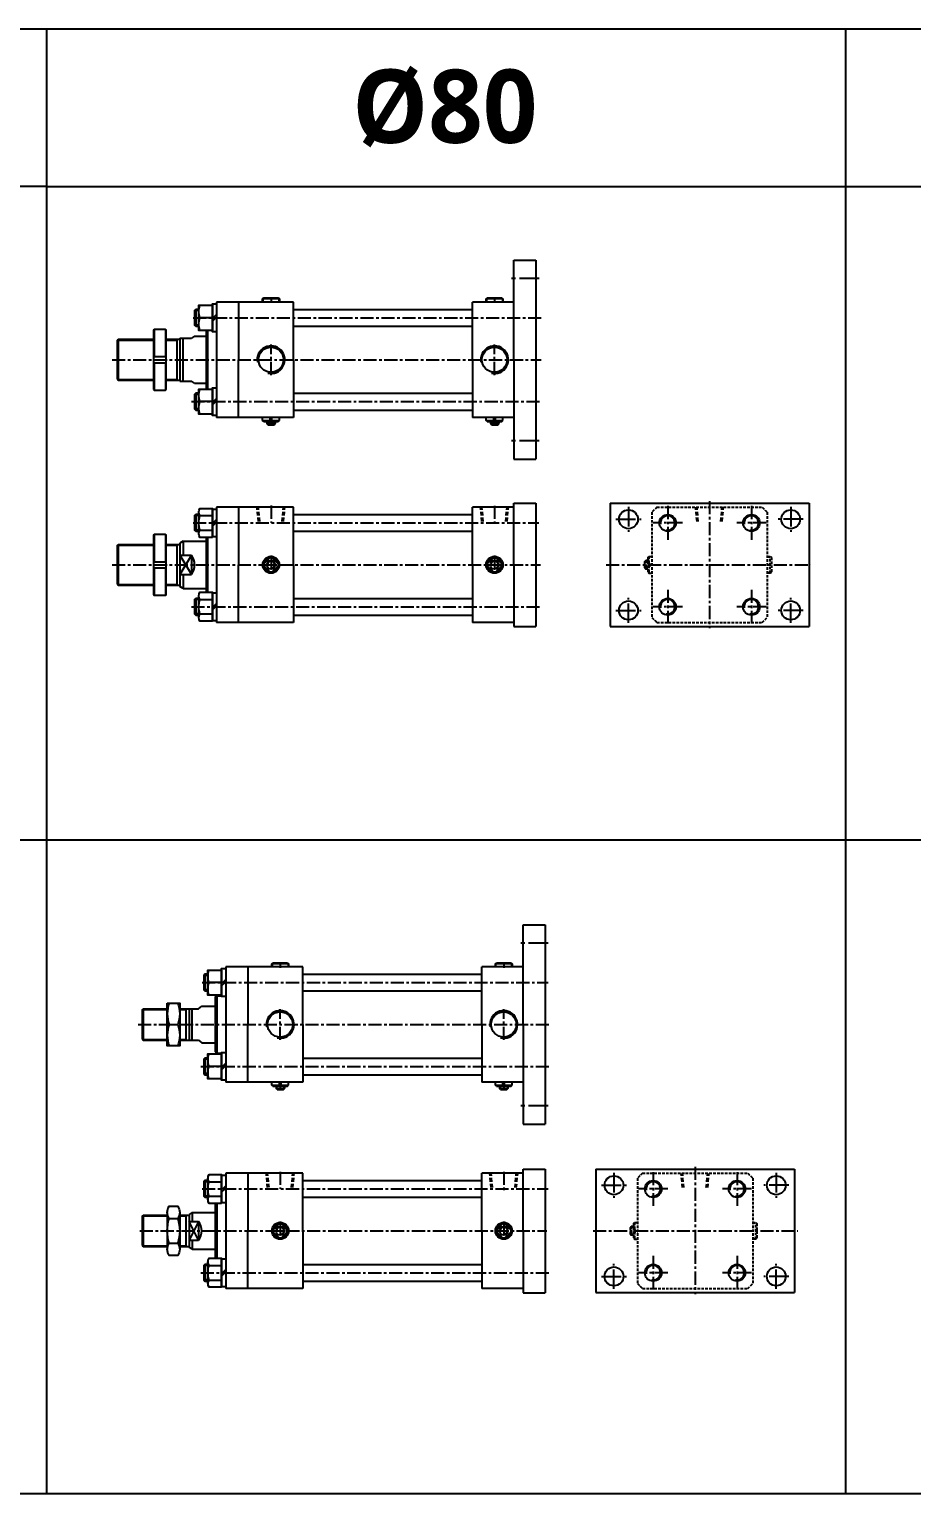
# Model space of a CAD drawing. Extents: x -819 to 29893, y -8942 to 3948.
# Drawn here: x 2065 to 2908, y 2550 to 3948 of the extents above; entities that cross this region are included whole.
import ezdxf

# ---------------------------------------------------------------- set-up
doc = ezdxf.new("R2010")
doc.units = 0
doc.header["$LTSCALE"] = 10
doc.header["$MEASUREMENT"] = 0
for name, pattern in [('CENTER', [2, 1.25, -0.25, 0.25, -0.25]), ('CENTERX2', [4, 2.5, -0.5, 0.5, -0.5]), ('HIDDEN', [0.375, 0.25, -0.125])]:
    doc.linetypes.add(name, pattern=pattern)
doc.layers.get('0').update_dxf_attribs({"linetype": 'CONTINUOUS'})
for name, color, linetype in [('CEN', 1, 'CENTERX2'), ('CENTER', 1, 'CENTER'), ('ML', 7, 'CONTINUOUS'), ('THIN', 3, 'CONTINUOUS'), ('외형선', 3, 'CONTINUOUS')]:
    doc.layers.add(name, color=color, linetype=linetype)
doc.styles.add('문자', font='romans.shx')

msp = doc.modelspace()

# ---------------------------------------------------------------- linework, layer by layer
for p, q in [((4720.9, 3948.2), (1438, 3948.2)), ((2082, 2550.2), (2082, 3948.2)), ((2844.8, 3948.2), (2844.8, 2550.2)), ((2082, 3798.2), (1438, 3798.2)), ((2082, 3798.2), (2844.8, 3798.2)), ((2844.8, 3798.2), (3744.2, 3798.2)), ((4720.9, 3174.2), (0, 3174.2)), ((4720.9, 2550.2), (0, 2550.2))]:
    msp.add_line(p, q)
at = {"layer": 'CEN', "color": 1, "linetype": 'CENTER', "ltscale": 1.5}
for p, q in [((2552.1, 3710.2), (2525.1, 3710.2)), ((2552.1, 3555.2), (2525.1, 3555.2)), ((2637.5, 3492.4), (2637.5, 3468.4)), ((2792.5, 3492.4), (2792.5, 3468.4)), ((2625.5, 3480.4), (2649.5, 3480.4)), ((2804.5, 3480.4), (2780.5, 3480.4)), ((2637.5, 3381.4), (2637.5, 3405.4)), ((2792.5, 3381.4), (2792.5, 3405.4)), ((2625.5, 3393.4), (2649.5, 3393.4)), ((2804.5, 3393.4), (2780.5, 3393.4)), ((2560.9, 3075.6), (2533.9, 3075.6)), ((2560.9, 2920.6), (2533.9, 2920.6)), ((2623.7, 2856.6), (2623.7, 2832.6)), ((2778.7, 2856.6), (2778.7, 2832.6)), ((2611.7, 2844.6), (2635.7, 2844.6)), ((2790.7, 2844.6), (2766.7, 2844.6)), ((2623.7, 2745.6), (2623.7, 2769.6)), ((2778.7, 2745.6), (2778.7, 2769.6)), ((2611.7, 2757.6), (2635.7, 2757.6)), ((2790.7, 2757.6), (2766.7, 2757.6))]:
    msp.add_line(p, q, dxfattribs=at)
at = {"layer": 'CENTER'}
for p, q in [((2675, 3493.1), (2675, 3460.8)), ((2755, 3493.1), (2755, 3460.8)), ((2689, 3476.9), (2661, 3476.9)), ((2769, 3476.9), (2741, 3476.9)), ((2675, 3413.1), (2675, 3380.8)), ((2755, 3413.1), (2755, 3380.8)), ((2689, 3396.9), (2661, 3396.9)), ((2769, 3396.9), (2741, 3396.9)), ((2661.2, 2857.2), (2661.2, 2825)), ((2741.2, 2857.2), (2741.2, 2825)), ((2675.2, 2841.1), (2647.2, 2841.1)), ((2755.2, 2841.1), (2727.2, 2841.1)), ((2661.2, 2777.2), (2661.2, 2745)), ((2741.2, 2777.2), (2741.2, 2745)), ((2675.2, 2761.1), (2647.2, 2761.1)), ((2755.2, 2761.1), (2727.2, 2761.1))]:
    msp.add_line(p, q, dxfattribs=at)
at = {"layer": 'ML'}
for p, q in [((2528.1, 3727.7), (2549.1, 3727.7)), ((2549.1, 3727.7), (2549.1, 3537.7)), ((2288.1, 3690.7), (2289.1, 3691.7)), ((2289.1, 3691.7), (2303.1, 3691.7)), ((2303.1, 3691.7), (2304.1, 3690.7)), ((2501.6, 3690.7), (2502.6, 3691.7)), ((2502.6, 3691.7), (2516.6, 3691.7)), ((2516.6, 3691.7), (2517.6, 3690.7)), ((2224.2, 3680.7), (2224.2, 3664.7)), ((2244.1, 3687.7), (2244.1, 3577.7)), ((2265.1, 3687.7), (2244.1, 3687.7)), ((2304.1, 3690.7), (2288.1, 3690.7)), ((2288.1, 3687.7), (2288.1, 3690.7)), ((2304.1, 3690.7), (2304.1, 3687.7)), ((2517.6, 3690.7), (2501.6, 3690.7)), ((2501.6, 3687.7), (2501.6, 3690.7)), ((2517.6, 3690.7), (2517.6, 3687.7)), ((2240.1, 3672.7), (2228.2, 3672.7)), ((2240.1, 3671.8), (2244.1, 3675.8)), ((2240.1, 3669.5), (2244.1, 3673.5)), ((2149.1, 3651.2), (2150.1, 3652.2)), ((2149.1, 3651.2), (2149.1, 3614.2)), ((2150.1, 3652.2), (2150.1, 3613.2)), ((2183.9, 3661.2), (2184.4, 3661.7)), ((2183.9, 3661.2), (2183.9, 3604.2)), ((2184.4, 3661.7), (2184.4, 3635.7)), ((2195.4, 3661.7), (2184.4, 3661.7)), ((2195.4, 3661.7), (2195.4, 3635.7)), ((2195.4, 3661.7), (2195.9, 3661.2)), ((2195.9, 3604.2), (2195.9, 3661.2)), ((2206.1, 3652.2), (2206.1, 3613.2)), ((2209.1, 3653.2), (2209.1, 3612.2)), ((2212.1, 3612.2), (2212.1, 3653.2)), ((2223.1, 3655.2), (2220.1, 3653.2)), ((2234.1, 3660.7), (2234.1, 3604.7)), ((2235.6, 3660.7), (2235.6, 3604.7)), ((2183.9, 3635.7), (2195.9, 3635.7)), ((2183.9, 3629.7), (2195.9, 3629.7)), ((2184.4, 3629.7), (2184.4, 3603.7)), ((2195.4, 3629.7), (2195.4, 3603.7)), ((2149.1, 3614.2), (2150.1, 3613.2)), ((2223.1, 3610.2), (2220.1, 3612.2)), ((2183.9, 3604.2), (2184.4, 3603.7)), ((2184.4, 3603.7), (2195.4, 3603.7)), ((2195.4, 3603.7), (2195.9, 3604.2)), ((2224.2, 3600.7), (2224.2, 3584.7)), ((2240.1, 3591.8), (2244.1, 3595.8)), ((2240.1, 3589.5), (2244.1, 3593.5)), ((2240.1, 3592.7), (2228.2, 3592.7)), ((2265.1, 3577.7), (2244.1, 3577.7)), ((2288.1, 3574.7), (2288.1, 3577.7)), ((2289.1, 3573.7), (2288.1, 3574.7)), ((2288.1, 3574.7), (2295.3, 3574.7)), ((2289.1, 3573.7), (2303.1, 3573.7)), ((2292.1, 3573.7), (2292.1, 3571.7)), ((2293.1, 3570.7), (2292.1, 3571.7)), ((2292.1, 3571.7), (2300.1, 3571.7)), ((2293.1, 3570.7), (2299.1, 3570.7)), ((2295.3, 3573.7), (2295.3, 3577.7)), ((2296.9, 3573.7), (2296.9, 3577.7)), ((2296.9, 3574.7), (2304.1, 3574.7)), ((2299.1, 3570.7), (2300.1, 3571.7)), ((2300.1, 3573.7), (2300.1, 3571.7)), ((2303.1, 3573.7), (2304.1, 3574.7)), ((2304.1, 3574.7), (2304.1, 3577.7)), ((2501.6, 3574.7), (2501.6, 3577.7)), ((2502.6, 3573.7), (2501.6, 3574.7)), ((2501.6, 3574.7), (2508.8, 3574.7)), ((2502.6, 3573.7), (2516.6, 3573.7)), ((2505.6, 3573.7), (2505.6, 3571.7)), ((2505.6, 3571.7), (2513.6, 3571.7)), ((2506.6, 3570.7), (2505.6, 3571.7)), ((2506.6, 3570.7), (2512.6, 3570.7)), ((2508.8, 3573.7), (2508.8, 3577.7)), ((2510.4, 3573.7), (2510.4, 3577.7)), ((2510.4, 3574.7), (2517.6, 3574.7)), ((2512.6, 3570.7), (2513.6, 3571.7)), ((2513.6, 3573.7), (2513.6, 3571.7)), ((2516.6, 3573.7), (2517.6, 3574.7)), ((2517.6, 3574.7), (2517.6, 3577.7)), ((2528.1, 3537.7), (2549.1, 3537.7)), ((2528.1, 3495.9), (2549.1, 3495.9)), ((2549.1, 3495.9), (2549.1, 3377.9)), ((2620, 3495.9), (2810, 3495.9)), ((2620, 3495.9), (2620, 3377.9)), ((2810, 3495.9), (2810, 3377.9)), ((2224.2, 3484.9), (2224.2, 3468.9)), ((2227.1, 3466.6), (2227.1, 3487.3)), ((2228.2, 3483.9), (2240.1, 3483.9)), ((2265.1, 3491.9), (2244.1, 3491.9)), ((2244.1, 3491.9), (2244.1, 3381.9)), ((2228.2, 3470), (2240.1, 3470)), ((2240.1, 3476.1), (2244.1, 3480.1)), ((2240.1, 3473.8), (2244.1, 3477.8)), ((2149.1, 3455.4), (2150.1, 3456.4)), ((2149.1, 3455.4), (2149.1, 3418.4)), ((2150.1, 3456.4), (2150.1, 3417.4)), ((2183.9, 3465.4), (2184.4, 3465.9)), ((2183.9, 3465.4), (2183.9, 3408.4)), ((2195.4, 3465.9), (2184.4, 3465.9)), ((2184.4, 3465.9), (2184.4, 3439.9)), ((2195.4, 3465.9), (2195.9, 3465.4)), ((2195.4, 3465.9), (2195.4, 3439.9)), ((2195.9, 3408.4), (2195.9, 3465.4)), ((2206.1, 3456.4), (2206.1, 3417.4)), ((2212.1, 3459.4), (2209.1, 3457.7)), ((2209.1, 3457.7), (2209.1, 3416.2)), ((2212.1, 3459.4), (2212.1, 3446.2)), ((2234.1, 3463.1), (2234.1, 3410.8)), ((2235.6, 3463.1), (2235.6, 3410.8)), ((2183.9, 3439.9), (2195.9, 3439.9)), ((2209.1, 3446.2), (2220.1, 3446.2)), ((2220.1, 3446.2), (2220.1, 3427.7)), ((2295.3, 3443.9), (2289.1, 3437.8)), ((2296.9, 3443.9), (2303, 3437.8)), ((2508.8, 3443.9), (2502.6, 3437.8)), ((2510.4, 3443.9), (2516.5, 3437.8)), ((2183.9, 3433.9), (2195.9, 3433.9)), ((2184.4, 3433.9), (2184.4, 3407.9)), ((2195.4, 3433.9), (2195.4, 3407.9)), ((2209.1, 3427.7), (2220.1, 3427.7)), ((2212.1, 3427.7), (2212.1, 3414.4)), ((2289.1, 3436.1), (2295.3, 3430)), ((2303, 3436.1), (2296.9, 3430)), ((2502.6, 3436.1), (2508.8, 3430)), ((2516.5, 3436.1), (2510.4, 3430)), ((2149.1, 3418.4), (2150.1, 3417.4)), ((2212.1, 3414.4), (2209.1, 3416.2)), ((2183.9, 3408.4), (2184.4, 3407.9)), ((2184.4, 3407.9), (2195.4, 3407.9)), ((2195.4, 3407.9), (2195.9, 3408.4)), ((2224.2, 3404.9), (2224.2, 3388.9)), ((2227.1, 3386.6), (2227.1, 3407.3)), ((2228.2, 3403.9), (2240.1, 3403.9)), ((2240.1, 3396.1), (2244.1, 3400.1)), ((2240.1, 3393.8), (2244.1, 3397.8)), ((2228.2, 3390), (2240.1, 3390)), ((2265.1, 3381.9), (2244.1, 3381.9)), ((2528.1, 3377.9), (2549.1, 3377.9)), ((2620, 3377.9), (2810, 3377.9)), ((2536.9, 3093.1), (2557.9, 3093.1)), ((2557.9, 3093.1), (2557.9, 2903.1)), ((2252.9, 3053.1), (2252.9, 2943.1)), ((2273.9, 3053.1), (2252.9, 3053.1)), ((2296.9, 3056.1), (2297.9, 3057.1)), ((2312.9, 3056.1), (2296.9, 3056.1)), ((2296.9, 3053.1), (2296.9, 3056.1)), ((2297.9, 3057.1), (2311.9, 3057.1)), ((2311.9, 3057.1), (2312.9, 3056.1)), ((2312.9, 3056.1), (2312.9, 3053.1)), ((2510.4, 3056.1), (2511.4, 3057.1)), ((2526.4, 3056.1), (2510.4, 3056.1)), ((2510.4, 3053.1), (2510.4, 3056.1)), ((2511.4, 3057.1), (2525.4, 3057.1)), ((2525.4, 3057.1), (2526.4, 3056.1)), ((2526.4, 3056.1), (2526.4, 3053.1)), ((2233, 3046.1), (2233, 3030.1)), ((2248.9, 3038.1), (2237, 3038.1)), ((2248.9, 3037.2), (2252.9, 3041.2)), ((2248.9, 3034.9), (2252.9, 3038.9)), ((2242.9, 3024.1), (2244.4, 3025.6)), ((2242.9, 3024.1), (2242.9, 2972.1)), ((2244.4, 3025.6), (2244.4, 2970.6)), ((2172.9, 3012.1), (2173.9, 3013.1)), ((2172.9, 3012.1), (2172.9, 2984.1)), ((2173.9, 3013.1), (2173.9, 2983.1)), ((2214.9, 3013.1), (2214.9, 2983.1)), ((2217.9, 3013.1), (2217.9, 2983.1)), ((2220.9, 2983.1), (2220.9, 3013.1)), ((2226.9, 3013.1), (2229.9, 3015.6)), ((2198.8, 2998.1), (2207.1, 2998.1)), ((2172.9, 2984.1), (2173.9, 2983.1)), ((2226.9, 2983.1), (2229.9, 2980.6)), ((2233, 2966.1), (2233, 2950.1)), ((2242.9, 2972.1), (2244.4, 2970.6)), ((2248.9, 2958.1), (2237, 2958.1)), ((2248.9, 2957.2), (2252.9, 2961.2)), ((2248.9, 2954.9), (2252.9, 2958.9)), ((2273.9, 2943.1), (2252.9, 2943.1)), ((2296.9, 2940.1), (2296.9, 2943.1)), ((2297.9, 2939.1), (2296.9, 2940.1)), ((2296.9, 2940.1), (2304.1, 2940.1)), ((2297.9, 2939.1), (2311.9, 2939.1)), ((2300.9, 2939.1), (2300.9, 2937.1)), ((2301.9, 2936.1), (2300.9, 2937.1)), ((2300.9, 2937.1), (2308.9, 2937.1)), ((2301.9, 2936.1), (2307.9, 2936.1)), ((2304.1, 2939.1), (2304.1, 2943.1)), ((2305.7, 2939.1), (2305.7, 2943.1)), ((2305.7, 2940.1), (2312.9, 2940.1)), ((2307.9, 2936.1), (2308.9, 2937.1)), ((2308.9, 2939.1), (2308.9, 2937.1)), ((2311.9, 2939.1), (2312.9, 2940.1)), ((2312.9, 2940.1), (2312.9, 2943.1)), ((2510.4, 2940.1), (2510.4, 2943.1)), ((2511.4, 2939.1), (2510.4, 2940.1)), ((2510.4, 2940.1), (2517.6, 2940.1)), ((2511.4, 2939.1), (2525.4, 2939.1)), ((2514.4, 2939.1), (2514.4, 2937.1)), ((2514.4, 2937.1), (2522.4, 2937.1)), ((2515.4, 2936.1), (2514.4, 2937.1)), ((2515.4, 2936.1), (2521.4, 2936.1)), ((2517.6, 2939.1), (2517.6, 2943.1)), ((2519.2, 2939.1), (2519.2, 2943.1)), ((2519.2, 2940.1), (2526.4, 2940.1)), ((2521.4, 2936.1), (2522.4, 2937.1)), ((2522.4, 2939.1), (2522.4, 2937.1)), ((2525.4, 2939.1), (2526.4, 2940.1)), ((2526.4, 2940.1), (2526.4, 2943.1)), ((2536.9, 2903.1), (2557.9, 2903.1)), ((2273.9, 2856.1), (2252.9, 2856.1)), ((2252.9, 2856.1), (2252.9, 2746.1)), ((2536.9, 2859.9), (2557.9, 2859.9)), ((2557.9, 2859.9), (2557.9, 2741.9)), ((2606.2, 2860.1), (2796.2, 2860.1)), ((2606.2, 2860.1), (2606.2, 2742.1)), ((2796.2, 2860.1), (2796.2, 2742.1)), ((2233, 2849.1), (2233, 2833.1)), ((2235.9, 2830.7), (2235.9, 2851.5)), ((2237, 2848), (2248.9, 2848)), ((2248.9, 2840.2), (2252.9, 2844.2)), ((2248.9, 2837.9), (2252.9, 2841.9)), ((2237, 2834.1), (2248.9, 2834.1)), ((2242.9, 2827.2), (2242.9, 2774.9)), ((2244.4, 2827.2), (2244.4, 2774.9)), ((2172.9, 2815.1), (2173.9, 2816.1)), ((2172.9, 2815.1), (2172.9, 2787.1)), ((2173.9, 2816.1), (2173.9, 2786.1)), ((2197, 2818.7), (2197, 2783.4)), ((2198.8, 2812.8), (2207.1, 2812.8)), ((2209, 2818.7), (2209, 2783.4)), ((2214.9, 2816.1), (2214.9, 2786.1)), ((2220.9, 2818.6), (2217.9, 2816.8)), ((2217.9, 2816.8), (2217.9, 2785.3)), ((2217.9, 2810.1), (2226.9, 2810.1)), ((2220.9, 2818.6), (2220.9, 2810.1)), ((2226.9, 2810.1), (2226.9, 2792.1)), ((2304.1, 2808), (2298, 2801.9)), ((2298, 2800.2), (2304.1, 2794.1)), ((2305.7, 2808), (2311.9, 2801.9)), ((2311.9, 2800.2), (2305.7, 2794.1)), ((2517.6, 2808), (2511.5, 2801.9)), ((2511.5, 2800.2), (2517.6, 2794.1)), ((2519.2, 2808), (2525.4, 2801.9)), ((2525.4, 2800.2), (2519.2, 2794.1)), ((2172.9, 2787.1), (2173.9, 2786.1)), ((2198.8, 2789.3), (2207.1, 2789.3)), ((2217.9, 2792.1), (2226.9, 2792.1)), ((2220.9, 2783.6), (2217.9, 2785.3)), ((2220.9, 2792.1), (2220.9, 2783.6)), ((2233, 2769.1), (2233, 2753.1)), ((2235.9, 2750.7), (2235.9, 2771.5)), ((2237, 2768), (2248.9, 2768)), ((2237, 2754.1), (2248.9, 2754.1)), ((2248.9, 2760.2), (2252.9, 2764.2)), ((2248.9, 2757.9), (2252.9, 2761.9)), ((2273.9, 2746.1), (2252.9, 2746.1)), ((2536.9, 2741.9), (2557.9, 2741.9)), ((2606.2, 2742.1), (2796.2, 2742.1))]:
    msp.add_line(p, q, dxfattribs=at)
at = {"layer": 'ML', "color": 2}
for p, q in [((2288.6, 3687.7), (2288.6, 3691.2)), ((2303.6, 3691.2), (2303.6, 3687.7)), ((2502.1, 3687.7), (2502.1, 3691.2)), ((2517.1, 3691.2), (2517.1, 3687.7)), ((2206.1, 3651.4), (2207.4, 3652.2)), ((2206.1, 3613.9), (2207.4, 3613.2)), ((2292.6, 3573.7), (2292.6, 3571.2)), ((2299.6, 3573.7), (2299.6, 3571.2)), ((2506.1, 3573.7), (2506.1, 3571.2)), ((2513.1, 3573.7), (2513.1, 3571.2)), ((2206.1, 3455.7), (2207.4, 3456.4)), ((2220.1, 3446.2), (2209.1, 3427.7)), ((2209.1, 3446.2), (2220.1, 3427.7)), ((2206.1, 3418.2), (2207.4, 3417.4)), ((2297.4, 3053.1), (2297.4, 3056.6)), ((2312.4, 3056.6), (2312.4, 3053.1)), ((2510.9, 3053.1), (2510.9, 3056.6)), ((2525.9, 3056.6), (2525.9, 3053.1)), ((2214.9, 3012.3), (2216.2, 3013.1)), ((2214.9, 2983.8), (2216.2, 2983.1)), ((2301.4, 2939.1), (2301.4, 2936.6)), ((2308.4, 2939.1), (2308.4, 2936.6)), ((2514.9, 2939.1), (2514.9, 2936.6)), ((2521.9, 2939.1), (2521.9, 2936.6)), ((2214.9, 2815.3), (2216.2, 2816.1)), ((2226.9, 2810.1), (2217.9, 2792.1)), ((2226.9, 2792.1), (2217.9, 2810.1)), ((2214.9, 2786.8), (2216.2, 2786.1))]:
    msp.add_line(p, q, dxfattribs=at)
at = {"layer": 'ML', "color": 1, "linetype": 'CENTER'}
for p, q in [((2296.1, 3692.1), (2296.1, 3686.9)), ((2509.6, 3692.1), (2509.6, 3686.9)), ((2296.1, 3618.1), (2296.1, 3647.2)), ((2509.6, 3618.1), (2509.6, 3647.2)), ((2296.1, 3578.6), (2296.1, 3569.6)), ((2509.6, 3578.6), (2509.6, 3569.6)), ((2715, 3497.7), (2715, 3376.5)), ((2296.1, 3445.7), (2296.1, 3428.1)), ((2509.6, 3445.7), (2509.6, 3428.1)), ((2287.3, 3436.9), (2304.9, 3436.9)), ((2500.8, 3436.9), (2518.4, 3436.9)), ((2616.3, 3436.9), (2811.5, 3436.9)), ((2304.9, 3057.6), (2304.9, 3052.3)), ((2518.4, 3057.6), (2518.4, 3052.3)), ((2304.9, 2983.5), (2304.9, 3012.7)), ((2518.4, 2983.5), (2518.4, 3012.7)), ((2304.9, 2944), (2304.9, 2935.1)), ((2518.4, 2944), (2518.4, 2935.1)), ((2701.2, 2862.2), (2701.2, 2740.5)), ((2296.1, 2801.1), (2313.7, 2801.1)), ((2304.9, 2809.9), (2304.9, 2792.3)), ((2509.6, 2801.1), (2527.2, 2801.1)), ((2518.4, 2809.9), (2518.4, 2792.3)), ((2603.7, 2801.1), (2799.4, 2801.1))]:
    msp.add_line(p, q, dxfattribs=at)
at = {"layer": 'ML', "color": 6, "linetype": 'HIDDEN', "ltscale": 1.5}
for p, q in [((2284.1, 3478.3), (2282.8, 3491.9)), ((2285.3, 3478.3), (2284.1, 3491.9)), ((2306.8, 3478.3), (2308.1, 3491.9)), ((2308.1, 3478.3), (2309.3, 3491.9)), ((2497.6, 3478.3), (2496.3, 3491.9)), ((2498.8, 3478.3), (2497.6, 3491.9)), ((2520.3, 3478.3), (2521.6, 3491.9)), ((2521.6, 3478.3), (2522.8, 3491.9)), ((2703, 3478.3), (2701.7, 3491.9)), ((2704.2, 3478.3), (2703, 3491.9)), ((2725.7, 3478.3), (2727, 3491.9)), ((2727, 3478.3), (2728.2, 3491.9)), ((2292.9, 2842.4), (2291.7, 2856.1)), ((2294.2, 2842.4), (2292.9, 2856.1)), ((2315.7, 2842.4), (2316.9, 2856.1)), ((2316.9, 2842.4), (2318.2, 2856.1)), ((2506.4, 2842.4), (2505.2, 2856)), ((2507.7, 2842.4), (2506.4, 2856)), ((2529.2, 2842.4), (2530.4, 2856)), ((2530.4, 2842.4), (2531.7, 2856)), ((2689.2, 2842.4), (2687.9, 2856)), ((2690.4, 2842.4), (2689.2, 2856)), ((2711.9, 2842.4), (2713.2, 2856)), ((2713.2, 2842.4), (2714.4, 2856))]:
    msp.add_line(p, q, dxfattribs=at)
at = {"layer": 'ML', "color": 6, "linetype": 'HIDDEN'}
for p, q in [((2660, 3487.2), (2660, 3386.7)), ((2664.7, 3491.9), (2765.2, 3491.9)), ((2770, 3487.2), (2770, 3386.7)), ((2653, 3439.9), (2654, 3440.9)), ((2653, 3439.9), (2653, 3433.9)), ((2656, 3440.4), (2653.5, 3440.4)), ((2654, 3440.9), (2654, 3432.9)), ((2656, 3440.9), (2654, 3440.9)), ((2656, 3443.9), (2657, 3444.9)), ((2656, 3443.9), (2656, 3429.9)), ((2657, 3444.9), (2657, 3437.8)), ((2657, 3444.9), (2660, 3444.9)), ((2770, 3444.9), (2773, 3444.9)), ((2770, 3444.4), (2773.5, 3444.4)), ((2773, 3428.9), (2773, 3444.9)), ((2773, 3444.9), (2774, 3443.9)), ((2774, 3443.9), (2774, 3429.9)), ((2653, 3433.9), (2654, 3432.9)), ((2656, 3433.4), (2653.5, 3433.4)), ((2656, 3432.9), (2654, 3432.9)), ((2656, 3437.8), (2660, 3437.8)), ((2656, 3436.1), (2660, 3436.1)), ((2656, 3429.9), (2657, 3428.9)), ((2657, 3436.1), (2657, 3428.9)), ((2657, 3428.9), (2660, 3428.9)), ((2773.5, 3429.4), (2770, 3429.4)), ((2773, 3428.9), (2770, 3428.9)), ((2774, 3429.9), (2773, 3428.9)), ((2664.7, 3381.9), (2765.2, 3381.9)), ((2650.9, 2856.1), (2751.4, 2856.1)), ((2646.2, 2851.3), (2646.2, 2750.8)), ((2756.2, 2851.3), (2756.2, 2750.8)), ((2639.2, 2804.1), (2640.2, 2805.1)), ((2639.2, 2804.1), (2639.2, 2798.1)), ((2639.2, 2798.1), (2640.2, 2797.1)), ((2642.2, 2804.6), (2639.7, 2804.6)), ((2642.2, 2797.6), (2639.7, 2797.6)), ((2640.2, 2805.1), (2640.2, 2797.1)), ((2642.2, 2805.1), (2640.2, 2805.1)), ((2642.2, 2797.1), (2640.2, 2797.1)), ((2642.2, 2808.1), (2643.2, 2809.1)), ((2642.2, 2808.1), (2642.2, 2794.1)), ((2642.2, 2801.9), (2646.2, 2801.9)), ((2642.2, 2800.2), (2646.2, 2800.2)), ((2643.2, 2809.1), (2643.2, 2801.9)), ((2643.2, 2809.1), (2646.2, 2809.1)), ((2643.2, 2800.2), (2643.2, 2793.1)), ((2756.2, 2809.1), (2759.2, 2809.1)), ((2756.2, 2808.6), (2759.7, 2808.6)), ((2759.2, 2793.1), (2759.2, 2809.1)), ((2759.2, 2809.1), (2760.2, 2808.1)), ((2760.2, 2808.1), (2760.2, 2794.1)), ((2642.2, 2794.1), (2643.2, 2793.1)), ((2643.2, 2793.1), (2646.2, 2793.1)), ((2759.7, 2793.6), (2756.2, 2793.6)), ((2759.2, 2793.1), (2756.2, 2793.1)), ((2760.2, 2794.1), (2759.2, 2793.1)), ((2650.9, 2746.1), (2751.4, 2746.1))]:
    msp.add_line(p, q, dxfattribs=at)
at = {"layer": 'ML', "color": 2, "linetype": 'Continuous'}
for p, q in [((2173.2, 3012.3), (2197, 3012.3)), ((2209, 3012.3), (2214.9, 3012.3)), ((2173.2, 2983.8), (2197, 2983.8)), ((2209, 2983.8), (2214.9, 2983.8)), ((2173.2, 2815.3), (2197, 2815.3)), ((2209, 2815.3), (2214.9, 2815.3)), ((2173.2, 2786.8), (2197, 2786.8)), ((2209, 2786.8), (2214.9, 2786.8))]:
    msp.add_line(p, q, dxfattribs=at)
at = {"layer": 'ML', "color": 7, "linetype": 'Continuous'}
for p, q in [((2173.9, 3013.1), (2197, 3013.1)), ((2209, 3013.1), (2226.9, 3013.1)), ((2229.9, 3015.6), (2242.9, 3015.6)), ((2173.9, 2983.1), (2197, 2983.1)), ((2209, 2983.1), (2226.9, 2983.1)), ((2229.9, 2980.6), (2242.9, 2980.6)), ((2173.9, 2816.1), (2197, 2816.1)), ((2209, 2816.1), (2217.9, 2816.1)), ((2220.9, 2818.6), (2242.9, 2818.6)), ((2173.9, 2786.1), (2197, 2786.1)), ((2209, 2786.1), (2217.9, 2786.1)), ((2220.9, 2783.6), (2242.9, 2783.6))]:
    msp.add_line(p, q, dxfattribs=at)
at = {"layer": 'ML'}
for points in [[(2227.1, 3680.7), (2224.2, 3680.7), (2223.1, 3679.6), (2223.1, 3665.7), (2224.2, 3664.7), (2227.1, 3664.7)], [(2244.1, 3686), (2244.1, 3659.4), (2240.1, 3659.4), (2240.1, 3686), (2244.1, 3686)], [(2227.1, 3600.7), (2224.2, 3600.7), (2223.1, 3599.6), (2223.1, 3585.7), (2224.2, 3584.7), (2227.1, 3584.7)], [(2244.1, 3606), (2244.1, 3579.4), (2240.1, 3579.4), (2240.1, 3606), (2244.1, 3606)], [(2227.1, 3484.9), (2224.2, 3484.9), (2223.1, 3483.9), (2223.1, 3470), (2224.2, 3468.9), (2227.1, 3468.9)], [(2244.1, 3490.2), (2244.1, 3463.6), (2240.1, 3463.6), (2240.1, 3490.2), (2244.1, 3490.2)], [(2227.1, 3404.9), (2224.2, 3404.9), (2223.1, 3403.9), (2223.1, 3390), (2224.2, 3388.9), (2227.1, 3388.9)], [(2244.1, 3410.2), (2244.1, 3383.6), (2240.1, 3383.6), (2240.1, 3410.2), (2244.1, 3410.2)], [(2252.9, 3051.4), (2252.9, 3024.8), (2248.9, 3024.8), (2248.9, 3051.4), (2252.9, 3051.4)], [(2235.9, 3046.1), (2233, 3046.1), (2231.9, 3045), (2231.9, 3031.2), (2233, 3030.1), (2235.9, 3030.1)], [(2235.9, 2966.1), (2233, 2966.1), (2231.9, 2965), (2231.9, 2951.2), (2233, 2950.1), (2235.9, 2950.1)], [(2252.9, 2971.4), (2252.9, 2944.8), (2248.9, 2944.8), (2248.9, 2971.4), (2252.9, 2971.4)], [(2252.9, 2854.4), (2252.9, 2827.8), (2248.9, 2827.8), (2248.9, 2854.4), (2252.9, 2854.4)], [(2235.9, 2849.1), (2233, 2849.1), (2231.9, 2848), (2231.9, 2834.2), (2233, 2833.1), (2235.9, 2833.1)], [(2235.9, 2769.1), (2233, 2769.1), (2231.9, 2768), (2231.9, 2754.2), (2233, 2753.1), (2235.9, 2753.1)], [(2252.9, 2774.4), (2252.9, 2747.8), (2248.9, 2747.8), (2248.9, 2774.4), (2252.9, 2774.4)]]:
    msp.add_lwpolyline(points, dxfattribs=at)
for points in [[(2228.2, 3660.7, -0.178633), (2228.2, 3672.7, -0.178633), (2228.2, 3684.7)], [(2228.2, 3580.7, -0.178633), (2228.2, 3592.7, -0.178633), (2228.2, 3604.7)], [(2240.1, 3463.1), (2228.2, 3463.1, -0.309401), (2228.2, 3470, -0.154701), (2228.2, 3483.9, -0.309401), (2228.2, 3490.8), (2240.1, 3490.8), (2240.1, 3463.1)], [(2240.1, 3383.1), (2228.2, 3383.1, -0.309401), (2228.2, 3390, -0.154701), (2228.2, 3403.9, -0.309401), (2228.2, 3410.8), (2240.1, 3410.8), (2240.1, 3383.1)], [(2237, 3026.1, -0.178633), (2237, 3038.1, -0.178633), (2237, 3050.1)], [(2198.8, 3018.6, 0.178633), (2198.8, 2998.1, 0.178633), (2198.8, 2977.6)], [(2207.1, 3018.6, -0.178633), (2207.1, 2998.1, -0.178633), (2207.1, 2977.6)], [(2237, 2946.1, -0.178633), (2237, 2958.1, -0.178633), (2237, 2970.1)], [(2248.9, 2827.2), (2237, 2827.2, -0.309401), (2237, 2834.1, -0.154701), (2237, 2848, -0.309401), (2237, 2854.9), (2248.9, 2854.9), (2248.9, 2827.2)], [(2198.8, 2812.8, -0.309401), (2198.8, 2824.6), (2207.1, 2824.6, -0.309401), (2207.1, 2812.8, -0.154701), (2207.1, 2789.3, -0.309401), (2207.1, 2777.6), (2198.8, 2777.6, -0.309401), (2198.8, 2789.3, -0.154701), (2198.8, 2812.8, 0.178633)], [(2248.9, 2747.2), (2237, 2747.2, -0.309401), (2237, 2754.1, -0.154701), (2237, 2768, -0.309401), (2237, 2774.9), (2248.9, 2774.9), (2248.9, 2747.2)]]:
    msp.add_lwpolyline(points, format="xyb", dxfattribs=at)
for points in [[(2240.1, 3660.7), (2227.1, 3660.7), (2227.1, 3684.7), (2240.1, 3684.7)], [(2240.1, 3580.7), (2227.1, 3580.7), (2227.1, 3604.7), (2240.1, 3604.7)], [(2248.9, 3026.1), (2235.9, 3026.1), (2235.9, 3050.1), (2248.9, 3050.1)], [(2197, 3018.6), (2209, 3018.6), (2209, 2977.6), (2197, 2977.6)], [(2248.9, 2946.1), (2235.9, 2946.1), (2235.9, 2970.1), (2248.9, 2970.1)]]:
    msp.add_lwpolyline(points, close=True, dxfattribs=at)
for centre, radius in [((2296.1, 3632.7), 12), ((2509.6, 3632.7), 12), ((2637.5, 3480.4), 9), ((2675, 3476.9), 8), ((2755, 3476.9), 8), ((2792.5, 3480.4), 9), ((2296.1, 3436.9), 8), ((2296.1, 3436.9), 7), ((2296.1, 3436.9), 4), ((2509.6, 3436.9), 8), ((2509.6, 3436.9), 7), ((2509.6, 3436.9), 4), ((2637.5, 3393.4), 9), ((2675, 3396.9), 8), ((2755, 3396.9), 8), ((2792.5, 3393.4), 9), ((2304.9, 2998.1), 12), ((2518.4, 2998.1), 12), ((2623.7, 2844.6), 9), ((2778.7, 2844.6), 9), ((2661.2, 2841.1), 8), ((2741.2, 2841.1), 8), ((2304.9, 2801.1), 8), ((2304.9, 2801.1), 7), ((2304.9, 2801.1), 4), ((2518.4, 2801.1), 8), ((2518.4, 2801.1), 7), ((2518.4, 2801.1), 4), ((2661.2, 2761.1), 8), ((2741.2, 2761.1), 8), ((2623.7, 2757.6), 9), ((2778.7, 2757.6), 9)]:
    msp.add_circle(centre, radius, dxfattribs=at)
at = {"layer": 'ML', "color": 2}
for centre, radius, start, end in [((2296.1, 3632.7), 13.2, 256.7423, 190.0921), ((2509.6, 3632.7), 13.2, 256.7423, 190.0921), ((2675, 3476.9), 6.92, 258.3945, 189.733), ((2755, 3476.9), 6.92, 258.3945, 189.733), ((2296.1, 3436.9), 7.5, 261.0124, 189.6973), ((2296.1, 3436.9), 3.5, 257.328, 189.2411), ((2509.6, 3436.9), 7.5, 261.0124, 189.6973), ((2509.6, 3436.9), 3.5, 257.328, 189.2411), ((2675, 3396.9), 6.92, 258.3945, 189.733), ((2755, 3396.9), 6.92, 258.3945, 189.733), ((2304.9, 2998.1), 13.2, 256.7423, 190.0921), ((2518.4, 2998.1), 13.2, 256.7423, 190.0921), ((2661.2, 2841.1), 6.92, 258.3945, 189.733), ((2741.2, 2841.1), 6.92, 258.3945, 189.733), ((2304.9, 2801.1), 7.5, 261.0124, 189.6973), ((2304.9, 2801.1), 3.5, 257.328, 189.2411), ((2518.4, 2801.1), 7.5, 261.0124, 189.6973), ((2518.4, 2801.1), 3.5, 257.328, 189.2411), ((2661.2, 2761.1), 6.92, 258.3945, 189.733), ((2741.2, 2761.1), 6.92, 258.3945, 189.733)]:
    msp.add_arc(centre, radius, start, end, dxfattribs=at)
at = {"layer": 'ML', "color": 6, "linetype": 'HIDDEN'}
for centre, start, end in [((2715, 3436.9), 132.417, 137.583), ((2715, 3436.9), 42.417, 47.583), ((2715, 3436.9), 222.417, 227.583), ((2715, 3436.9), 312.417, 317.583), ((2701.2, 2801.1), 132.417, 137.583), ((2701.2, 2801.1), 42.417, 47.583), ((2701.2, 2801.1), 222.417, 227.583), ((2701.2, 2801.1), 312.417, 317.583)]:
    msp.add_arc(centre, 74.5, start, end, dxfattribs=at)
at = {"layer": 'ML'}
for centre, radius, start, end in [((2207.3, 3436.9), 15.8, 324.1474, 35.8526), ((2214.9, 2801.1), 15, 323.183, 36.817)]:
    msp.add_arc(centre, radius, start, end, dxfattribs=at)
at = {"layer": 'THIN', "color": 2}
for p, q in [((2227.1, 3679.6), (2223.1, 3679.6)), ((2227.1, 3665.7), (2223.1, 3665.7)), ((2227.1, 3599.6), (2223.1, 3599.6)), ((2227.1, 3585.7), (2223.1, 3585.7)), ((2227.1, 3483.9), (2223.1, 3483.9)), ((2227.1, 3470), (2223.1, 3470)), ((2227.1, 3403.9), (2223.1, 3403.9)), ((2227.1, 3390), (2223.1, 3390)), ((2235.9, 3045), (2231.9, 3045)), ((2235.9, 3031.2), (2231.9, 3031.2)), ((2235.9, 2965), (2231.9, 2965)), ((2235.9, 2951.2), (2231.9, 2951.2)), ((2235.9, 2848), (2231.9, 2848)), ((2235.9, 2834.2), (2231.9, 2834.2)), ((2235.9, 2768), (2231.9, 2768)), ((2235.9, 2754.2), (2231.9, 2754.2))]:
    msp.add_line(p, q, dxfattribs=at)
at = {"layer": '외형선', "color": 7}
for p, q in [((2528.1, 3632.7), (2528.1, 3727.7)), ((2317.6, 3687.7), (2265.1, 3687.7)), ((2265.1, 3687.7), (2265.1, 3632.7)), ((2317.6, 3632.7), (2317.6, 3687.7)), ((2528.1, 3687.7), (2488.6, 3687.7)), ((2488.6, 3632.7), (2488.6, 3687.7)), ((2265.1, 3577.7), (2265.1, 3632.7)), ((2317.6, 3632.7), (2317.6, 3577.7)), ((2488.6, 3632.7), (2488.6, 3577.7)), ((2528.1, 3632.7), (2528.1, 3537.7)), ((2317.6, 3577.7), (2265.1, 3577.7)), ((2528.1, 3577.7), (2488.6, 3577.7)), ((2528.1, 3436.9), (2528.1, 3495.9)), ((2317.6, 3491.9), (2265.1, 3491.9)), ((2265.1, 3491.9), (2265.1, 3436.9)), ((2317.6, 3436.9), (2317.6, 3491.9)), ((2528.1, 3491.9), (2488.6, 3491.9)), ((2488.6, 3436.9), (2488.6, 3491.9)), ((2265.1, 3381.9), (2265.1, 3436.9)), ((2317.6, 3436.9), (2317.6, 3381.9)), ((2488.6, 3436.9), (2488.6, 3381.9)), ((2528.1, 3436.9), (2528.1, 3377.9)), ((2317.6, 3381.9), (2265.1, 3381.9)), ((2528.1, 3381.9), (2488.6, 3381.9)), ((2536.9, 2998.1), (2536.9, 3093.1)), ((2326.4, 3053.1), (2273.9, 3053.1)), ((2273.9, 3053.1), (2273.9, 2998.1)), ((2326.4, 2998.1), (2326.4, 3053.1)), ((2536.9, 3053.1), (2497.4, 3053.1)), ((2497.4, 2998.1), (2497.4, 3053.1)), ((2273.9, 2943.1), (2273.9, 2998.1)), ((2326.4, 2998.1), (2326.4, 2943.1)), ((2497.4, 2998.1), (2497.4, 2943.1)), ((2536.9, 2998.1), (2536.9, 2903.1)), ((2326.4, 2943.1), (2273.9, 2943.1)), ((2536.9, 2943.1), (2497.4, 2943.1)), ((2326.4, 2856.1), (2273.9, 2856.1)), ((2273.9, 2856.1), (2273.9, 2801.1)), ((2326.4, 2801.1), (2326.4, 2856.1)), ((2536.9, 2856.1), (2497.4, 2856.1)), ((2497.4, 2801.1), (2497.4, 2856.1)), ((2536.9, 2801.1), (2536.9, 2859.9)), ((2273.9, 2746.1), (2273.9, 2801.1)), ((2326.4, 2801.1), (2326.4, 2746.1)), ((2497.4, 2801.1), (2497.4, 2746.1)), ((2536.9, 2801.1), (2536.9, 2741.9)), ((2326.4, 2746.1), (2273.9, 2746.1)), ((2536.9, 2746.1), (2497.4, 2746.1))]:
    msp.add_line(p, q, dxfattribs=at)
at = {"layer": '외형선', "color": 7, "linetype": 'Continuous'}
for p, q in [((2317.6, 3680.7), (2488.6, 3680.7)), ((2317.6, 3664.7), (2488.6, 3664.7)), ((2150.1, 3652.2), (2183.9, 3652.2)), ((2195.9, 3652.2), (2209.1, 3652.2)), ((2209.1, 3653.2), (2220.1, 3653.2)), ((2223.1, 3655.2), (2234.1, 3655.2)), ((2150.1, 3613.2), (2183.9, 3613.2)), ((2195.9, 3613.2), (2209.1, 3613.2)), ((2209.1, 3612.2), (2220.1, 3612.2)), ((2223.1, 3610.2), (2234.1, 3610.2)), ((2317.6, 3600.7), (2488.6, 3600.7)), ((2317.6, 3584.7), (2488.6, 3584.7)), ((2317.6, 3484.9), (2488.6, 3484.9)), ((2317.6, 3468.9), (2488.6, 3468.9)), ((2150.1, 3456.4), (2183.9, 3456.4)), ((2195.9, 3456.4), (2209.1, 3456.4)), ((2212.1, 3459.4), (2234.1, 3459.4)), ((2150.1, 3417.4), (2183.9, 3417.4)), ((2195.9, 3417.4), (2209.1, 3417.4)), ((2212.1, 3414.4), (2234.1, 3414.4)), ((2317.6, 3404.9), (2488.6, 3404.9)), ((2317.6, 3388.9), (2488.6, 3388.9)), ((2326.4, 3046.1), (2497.4, 3046.1)), ((2244.4, 3025.6), (2248.9, 3025.6)), ((2326.4, 3030.1), (2497.4, 3030.1)), ((2244.4, 2970.6), (2248.9, 2970.6)), ((2326.4, 2966.1), (2497.4, 2966.1)), ((2326.4, 2950.1), (2497.4, 2950.1)), ((2326.4, 2849.1), (2497.4, 2849.1)), ((2326.4, 2833.1), (2497.4, 2833.1)), ((2326.4, 2769.1), (2497.4, 2769.1)), ((2326.4, 2753.1), (2497.4, 2753.1))]:
    msp.add_line(p, q, dxfattribs=at)
at = {"layer": '외형선', "color": 1, "linetype": 'CENTER'}
for p, q in [((2221.6, 3672.7), (2554.5, 3672.7)), ((2144.3, 3632.7), (2554.2, 3632.7)), ((2220.1, 3592.7), (2554.2, 3592.7)), ((2296.1, 3493.4), (2296.1, 3476.9)), ((2509.6, 3493.3), (2509.6, 3476)), ((2221.6, 3476.9), (2551.8, 3476.9)), ((2144.3, 3436.9), (2553.6, 3436.9)), ((2220.1, 3396.9), (2554.2, 3396.9)), ((2230.4, 3038.1), (2560.7, 3038.1)), ((2169.1, 2998.1), (2562.2, 2998.1)), ((2229, 2958.1), (2563.1, 2958.1)), ((2304.9, 2857.5), (2304.9, 2841.1)), ((2518.4, 2857.4), (2518.4, 2840.1)), ((2230.4, 2841.1), (2560.7, 2841.1)), ((2170.7, 2801.1), (2559.7, 2801.1)), ((2229, 2761.1), (2563.1, 2761.1))]:
    msp.add_line(p, q, dxfattribs=at)
at = {"layer": '외형선', "color": 2, "linetype": 'Continuous'}
for p, q in [((2149.3, 3651.4), (2183.9, 3651.4)), ((2195.9, 3651.4), (2206.1, 3651.4)), ((2149.3, 3613.9), (2183.9, 3613.9)), ((2195.9, 3613.9), (2206.1, 3613.9)), ((2149.3, 3455.7), (2183.9, 3455.7)), ((2195.9, 3455.7), (2206.1, 3455.7)), ((2149.3, 3418.2), (2183.9, 3418.2)), ((2195.9, 3418.2), (2206.1, 3418.2))]:
    msp.add_line(p, q, dxfattribs=at)

# ---------------------------------------------------------------- texts
at = {"insert": (2373.7, 3909.7), "char_height": 70, "attachment_point": 1, "style": '문자'}
msp.add_mtext_dynamic_manual_height_columns('{\\fMalgun Gothic|b1|i0|c129|p50;%%C80}', width=124.533, gutter_width=16, heights=[0], dxfattribs=at)

doc.saveas('drawing.dxf')
